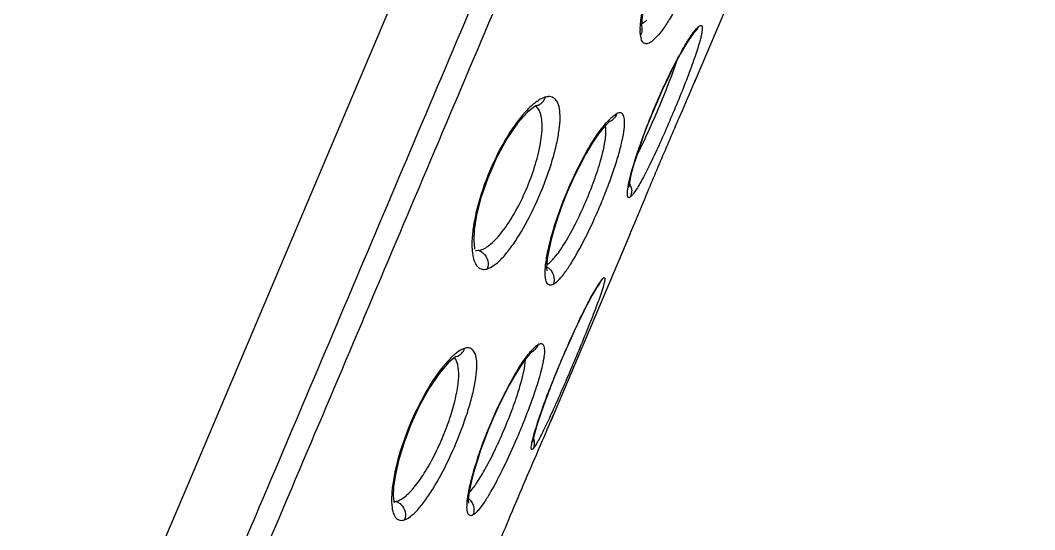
# Model space of a CAD drawing. Header units: millimetres. Extents: x 789 to 1209, y 393 to 987.
# Drawn here: x 899.84 to 915.99, y 886.67 to 894.77 of the extents above; entities that cross this region are included whole.
import ezdxf

# ---------------------------------------------------------------- set-up
doc = ezdxf.new("R2010")
doc.units = ezdxf.units.MM
doc.header["$LTSCALE"] = 0.1

msp = doc.modelspace()

# ---------------------------------------------------------------- linework, layer by layer
at = {"color": 7, "linetype": 'Continuous'}
for p, q in [((906.9116, 897.7768), (904.6543, 892.4551)), ((911.893, 896.8883), (910.5712, 893.7735)), ((909.7344, 894.6946), (909.7366, 894.6469)), ((910.5748, 894.5821), (910.5763, 894.5832)), ((909.2305, 893.1669), (909.2323, 893.1678)), ((909.5476, 891.3611), (908.2846, 888.3848)), ((909.4879, 891.2507), (909.4874, 891.2489)), ((909.0429, 890.5538), (909.0168, 890.513)), ((909.0621, 890.5814), (909.0429, 890.5538)), ((909.0718, 890.5939), (909.0621, 890.5814)), ((909.0709, 890.593), (909.071, 890.5931)), ((909.071, 890.5931), (909.1168, 890.6628)), ((908.8634, 890.2412), (908.8673, 890.2486)), ((906.7806, 889.4195), (906.7821, 889.4199)), ((907.9929, 889.503), (907.9941, 889.5036)), ((908.1229, 888.0094), (908.1501, 888.0723))]:
    msp.add_line(p, q, dxfattribs=at)
for points in [[(910.7434, 897.0027), (910.7255, 896.9905), (910.6821, 896.9514), (910.6192, 896.8818), (910.5424, 896.7825), (910.4553, 896.6549), (910.3611, 896.5012), (910.2634, 896.3243), (910.1656, 896.1279), (910.0703, 895.9158), (909.9802, 895.6923), (909.8983, 895.4626), (909.8289, 895.235), (909.7764, 895.021), (909.7445, 894.8354), (909.7344, 894.6946)], [(910.5792, 894.5855), (910.5599, 894.5641), (910.5227, 894.515), (910.4731, 894.4414), (910.4144, 894.3461), (910.3491, 894.2323), (910.2798, 894.1038), (910.209, 893.9652), (910.1382, 893.82), (910.0686, 893.6711), (910.0011, 893.5207), (909.9366, 893.3709), (909.8756, 893.2232), (909.8187, 893.0792), (909.7664, 892.9406), (909.7189, 892.8088), (909.6764, 892.6849), (909.6391, 892.5699), (909.607, 892.4649), (909.5804, 892.3706), (909.5593, 892.2882), (909.5437, 892.2187), (909.5333, 892.1628), (909.5279, 892.1225), (909.5273, 892.1161)], [(909.7368, 894.6448), (909.7381, 894.6357), (909.7405, 894.6246)], [(908.0608, 893.4135), (908.0315, 893.3995), (907.9157, 893.3092), (907.7597, 893.1338), (907.5896, 892.8848), (907.4249, 892.5835), (907.2825, 892.2609), (907.1746, 891.9473), (907.1047, 891.6682), (907.0683, 891.4365), (907.0597, 891.2608), (907.0704, 891.1471), (907.0746, 891.1281)], [(909.2305, 893.1669), (909.2158, 893.1554), (909.1461, 893.0864), (909.0523, 892.969), (908.9476, 892.8147), (908.8408, 892.6349), (908.7372, 892.4406), (908.6397, 892.2393), (908.5501, 892.0364), (908.4697, 891.8358), (908.3997, 891.6406), (908.3408, 891.4556), (908.2937, 891.2858), (908.2588, 891.1356), (908.2357, 891.0084), (908.2236, 890.9072), (908.2206, 890.834), (908.2232, 890.7905), (908.224, 890.7853)], [(904.6543, 892.4551), (902.5263, 887.435), (900.5048, 882.6804)], [(909.0168, 890.513), (908.9851, 890.4602), (908.9484, 890.396), (908.9074, 890.3213), (908.8628, 890.2369), (908.8151, 890.1439), (908.7653, 890.0435), (908.714, 889.9372), (908.6617, 889.8262), (908.6092, 889.7119), (908.5568, 889.5953), (908.5052, 889.4778), (908.4547, 889.3604), (908.406, 889.2441), (908.3592, 889.1299), (908.3149, 889.0188), (908.2732, 888.9117), (908.2342, 888.809), (908.198, 888.7112), (908.1646, 888.6187), (908.1342, 888.5319), (908.1067, 888.451), (908.0822, 888.3765), (908.0607, 888.3085), (908.0424, 888.2476), (908.0272, 888.194), (908.015, 888.1479), (908.0058, 888.1098), (907.9996, 888.0803), (907.9962, 888.0606), (907.9959, 888.0581)], [(906.7806, 889.4195), (906.7655, 889.4121), (906.6625, 889.3303), (906.5092, 889.1539), (906.345, 888.9097), (906.1922, 888.6318), (906.0588, 888.3426), (905.9495, 888.0562), (905.8674, 887.7855), (905.8129, 887.5456), (905.7848, 887.349), (905.779, 887.2044), (905.7878, 887.1144), (905.7907, 887.1013)], [(907.9955, 889.5041), (907.9567, 889.4671), (907.8911, 889.3883), (907.8093, 889.2731), (907.7189, 889.1291), (907.6267, 888.9666), (907.5369, 888.7945), (907.4514, 888.6182), (907.3713, 888.4414), (907.2974, 888.2664), (907.2302, 888.0951), (907.1701, 887.9292), (907.1176, 887.7716), (907.073, 887.6246), (907.0367, 887.4906), (907.0087, 887.3717), (906.9892, 887.27), (906.9777, 887.1878), (906.9734, 887.1266), (906.9741, 887.0909), (906.9744, 887.0877)]]:
    msp.add_lwpolyline(points, dxfattribs=at)
for centre, radius, start, end in [((910.7025, 894.6099), 0.9903, 178.58863, 179.75528), ((909.3554, 892.0479), 0.2204, 338.10138, 2.804), ((909.2296, 890.548), 0.1614, 135.36483, 136.68022), ((921.6776, 883.7703), 14.3568, 154.61575, 155.91949), ((919.9305, 884.5926), 12.4259, 154.32134, 154.58773), ((908.1563, 889.4907), 0.142, 114.35959, 118.03163), ((922.3421, 883.4715), 15.0854, 156.08109, 157.20242), ((922.3252, 883.4791), 15.0668, 155.91301, 156.08144), ((906.6302, 889.2917), 0.1649, 38.74796, 42.27184), ((907.2817, 888.8273), 0.8194, 128.7121, 130.23058), ((922.3058, 883.4863), 15.0462, 157.20086, 157.58638), ((921.5204, 883.8076), 14.1976, 157.57641, 158.81978), ((921.1393, 883.9559), 13.7886, 158.82215, 158.97967), ((907.8872, 888.064), 0.1602, 318.41377, 319.73967), ((906.9825, 887.0118), 0.1262, 295.84028, 299.85134)]:
    msp.add_arc(centre, radius, start, end, dxfattribs=at)
for points, knots in [([(899.8382, 878.0752), (900.5131, 879.6491), (901.8397, 882.7835), (903.8341, 887.4633), (905.8067, 892.1196), (908.4355, 898.3171), (911.7267, 906.0628), (914.358, 912.2611), (915.671, 915.3622)], [0, 0, 0, 0, 0.1268297, 0.2520511, 0.3767373, 0.5013279, 0.7506014, 1, 1, 1, 1]), ([(900.1869, 877.9832), (900.8558, 879.5427), (902.1733, 882.6589), (904.1612, 887.3193), (906.1323, 891.971), (908.7608, 898.1679), (912.0511, 905.9126), (914.6817, 912.1097), (915.9945, 915.2099)], [0, 0, 0, 0, 0.1258686, 0.250961, 0.3758275, 0.5006173, 0.750267, 1, 1, 1, 1]), ([(910.9925, 897.0028), (910.9965, 896.96), (910.9913, 896.8588), (910.963, 896.6903), (910.9129, 896.4874), (910.8155, 896.1682), (910.6577, 895.7457), (910.4718, 895.3286), (910.3106, 895.0152), (910.1958, 894.8135), (910.0875, 894.6464), (909.9892, 894.5198), (909.9118, 894.4429), (909.8551, 894.4079), (909.8201, 894.396), (909.7878, 894.3969), (909.7604, 894.4122), (909.7398, 894.4399), (909.731, 894.4627), (909.7272, 894.4755)], [0, 0, 0, 0, 0.0423393, 0.0988552, 0.1679717, 0.2476313, 0.4269025, 0.6109719, 0.696331, 0.7732689, 0.8390579, 0.8918834, 0.9308777, 0.9453745, 0.9570313, 0.9667783, 0.9761483, 0.9868294, 1, 1, 1, 1]), ([(909.7202, 894.7471), (909.7291, 894.8295), (909.7608, 895.0105), (909.8659, 895.4117), (910.0599, 895.9378), (910.3063, 896.4374), (910.5209, 896.7782), (910.6266, 896.918), (910.6786, 896.9764)], [0, 0, 0, 0, 0.101505, 0.2243562, 0.507349, 0.7861159, 0.9042586, 1, 1, 1, 1]), ([(909.7124, 894.6343), (909.7126, 894.6431), (909.714, 894.6807), (909.7172, 894.7183), (909.7202, 894.7471)], [0, 0, 0, 0, 0.2335486, 1, 1, 1, 1]), ([(909.8172, 894.7705), (909.81, 894.7638), (909.7839, 894.7412), (909.7553, 894.721), (909.7331, 894.7102)], [0, 0, 0, 0, 0.2846745, 1, 1, 1, 1]), ([(909.5395, 892.2258), (909.559, 892.3103), (909.6115, 892.4986), (909.752, 892.9239), (909.9751, 893.4852), (910.2276, 894.0212), (910.4273, 894.3801), (910.5177, 894.5222), (910.5603, 894.5795)], [0, 0, 0, 0, 0.1011101, 0.2274466, 0.5216115, 0.8042115, 0.916796, 1, 1, 1, 1]), ([(909.716, 894.5342), (909.7153, 894.5403), (909.7128, 894.5669), (909.7121, 894.5936), (909.7121, 894.6141)], [0, 0, 0, 0, 0.2302887, 1, 1, 1, 1]), ([(909.7368, 894.6448), (909.738, 894.6349), (909.7394, 894.597), (909.7288, 894.5589), (909.716, 894.5342)], [0, 0, 0, 0, 0.2643384, 1, 1, 1, 1]), ([(910.5603, 894.5795), (910.5753, 894.5997), (910.6017, 894.6332), (910.6316, 894.6641), (910.6456, 894.6746)], [0, 0, 0, 0, 0.5899343, 1, 1, 1, 1]), ([(910.5763, 894.5832), (910.5844, 894.5894), (910.6134, 894.6148), (910.6351, 894.6483), (910.6456, 894.6746)], [0, 0, 0, 0, 0.2646824, 1, 1, 1, 1]), ([(910.6456, 894.6746), (910.6523, 894.6799), (910.6635, 894.6884), (910.6859, 894.69), (910.6973, 894.6703), (910.6992, 894.643), (910.6968, 894.6034), (910.6881, 894.5521), (910.674, 894.4889), (910.6617, 894.4433), (910.6547, 894.4185)], [0, 0, 0, 0, 0.0806705, 0.1316909, 0.1850005, 0.2692543, 0.3922009, 0.5552963, 0.7582236, 1, 1, 1, 1]), ([(910.6547, 894.4185), (910.6311, 894.3352), (910.5701, 894.1496), (910.4149, 893.7293), (910.2294, 893.2773), (910.0294, 892.8241), (909.8861, 892.5172), (909.7587, 892.2652), (909.6763, 892.12), (909.6372, 892.0611)], [0, 0, 0, 0, 0.100965, 0.2277261, 0.5226236, 0.6706337, 0.8054954, 0.9176308, 1, 1, 1, 1]), ([(909.7128, 894.5366), (909.7135, 894.5312), (909.716, 894.5114), (909.72, 894.4918), (909.724, 894.4778)], [0, 0, 0, 0, 0.2717096, 1, 1, 1, 1]), ([(909.6541, 892.6153), (909.714, 892.7294), (909.8337, 892.9783), (910.0046, 893.3653), (910.1634, 893.7568), (910.2581, 894.0154), (910.2981, 894.1373)], [0, 0, 0, 0, 0.2337375, 0.5006957, 0.7672617, 1, 1, 1, 1]), ([(909.5476, 891.3612), (909.6191, 891.5295), (909.786, 891.9349), (910.0544, 892.5735), (910.3264, 893.2084), (910.5007, 893.6073), (910.5713, 893.7738)], [0, 0, 0, 0, 0.2093917, 0.5017611, 0.7929708, 1, 1, 1, 1]), ([(910.5713, 893.7738), (910.5749, 893.7822), (910.5874, 893.8117), (910.5997, 893.8413), (910.6083, 893.8625)], [0, 0, 0, 0, 0.2864438, 1, 1, 1, 1]), ([(907.2738, 890.8154), (907.3107, 890.8272), (907.3906, 890.8707), (907.5053, 890.9736), (907.6283, 891.1193), (907.8091, 891.3808), (908.0212, 891.7744), (908.2014, 892.2011), (908.3165, 892.5523), (908.3811, 892.7965), (908.4226, 893.0163), (908.4396, 893.2048), (908.4308, 893.3567), (908.3987, 893.4714), (908.3325, 893.5473), (908.2721, 893.5578), (908.2441, 893.5565)], [0, 0, 0, 0, 0.036544, 0.0844089, 0.1445875, 0.2159888, 0.3839429, 0.56513, 0.6520275, 0.7322434, 0.8031795, 0.8628073, 0.9101794, 0.9460824, 0.973578, 1, 1, 1, 1]), ([(908.0147, 893.4407), (908.0035, 893.4315), (907.9558, 893.3904), (907.9116, 893.3455), (907.879, 893.3096)], [0, 0, 0, 0, 0.2298851, 1, 1, 1, 1]), ([(908.2019, 893.5488), (908.1872, 893.5443), (908.1195, 893.5185), (908.0587, 893.4768), (908.0147, 893.4407)], [0, 0, 0, 0, 0.2124095, 1, 1, 1, 1]), ([(908.0644, 893.4144), (908.0975, 893.4234), (908.1577, 893.4589), (908.1932, 893.5178), (908.2036, 893.5481)], [0, 0, 0, 0, 0.5174971, 1, 1, 1, 1]), ([(908.2458, 893.5556), (908.2424, 893.5553), (908.2282, 893.5539), (908.2142, 893.551), (908.2037, 893.5481)], [0, 0, 0, 0, 0.2391656, 1, 1, 1, 1]), ([(907.879, 893.3096), (907.759, 893.1777), (907.5365, 892.8516), (907.2725, 892.311), (907.1143, 891.8205), (907.045, 891.45), (907.0312, 891.2822), (907.031, 891.2052)], [0, 0, 0, 0, 0.2321467, 0.5097342, 0.7815984, 0.8997609, 1, 1, 1, 1]), ([(908.1331, 893.2479), (908.1291, 893.2654), (908.1127, 893.3243), (908.0801, 893.3813), (908.0462, 893.4084)], [0, 0, 0, 0, 0.2928832, 1, 1, 1, 1]), ([(908.3211, 890.5684), (908.3505, 890.5832), (908.4135, 890.6353), (908.505, 890.7442), (908.609, 890.8967), (908.769, 891.1679), (908.9243, 891.4812), (909.0745, 891.8204), (909.1818, 892.0852), (909.2763, 892.3434), (909.3549, 892.5848), (909.4143, 892.8005), (909.4518, 892.983), (909.4656, 893.1116), (909.4617, 893.1935), (909.4522, 893.2462), (909.4217, 893.3017), (909.3741, 893.3001), (909.3552, 893.2945)], [0, 0, 0, 0, 0.0320531, 0.0782223, 0.1385878, 0.2115015, 0.3848824, 0.4788043, 0.5727966, 0.6631297, 0.7465735, 0.8200537, 0.8810059, 0.9277978, 0.9457943, 0.9603223, 0.9807761, 1, 1, 1, 1]), ([(909.2269, 893.1987), (909.2467, 893.2183), (909.2833, 893.2514), (909.3248, 893.2788), (909.3443, 893.2876)], [0, 0, 0, 0, 0.5662882, 1, 1, 1, 1]), ([(909.2323, 893.1678), (909.2588, 893.1796), (909.3056, 893.2134), (909.335, 893.2625), (909.3443, 893.2876)], [0, 0, 0, 0, 0.5204759, 1, 1, 1, 1]), ([(907.145, 891.1085), (907.2046, 891.1212), (907.3348, 891.2018), (907.5108, 891.3902), (907.6921, 891.6601), (907.8617, 891.9874), (908.0047, 892.3402), (908.1043, 892.6843), (908.1544, 892.9856), (908.1506, 893.1711), (908.1331, 893.2479)], [0, 0, 0, 0, 0.074241, 0.1794107, 0.3141802, 0.4685461, 0.6281852, 0.7774149, 0.9040637, 1, 1, 1, 1]), ([(909.0787, 893.0236), (909.0865, 893.0341), (909.1159, 893.0732), (909.1467, 893.1112), (909.1703, 893.1382)], [0, 0, 0, 0, 0.267646, 1, 1, 1, 1]), ([(909.1703, 893.1382), (909.1751, 893.1437), (909.1934, 893.1644), (909.2124, 893.1844), (909.2269, 893.1987)], [0, 0, 0, 0, 0.2645121, 1, 1, 1, 1]), ([(908.2055, 890.8798), (908.2136, 890.9545), (908.2422, 891.1183), (908.335, 891.4852), (908.5084, 891.9782), (908.7669, 892.5329), (908.9711, 892.8779), (909.0787, 893.0236)], [0, 0, 0, 0, 0.0965864, 0.2134518, 0.4865188, 0.7671015, 1, 1, 1, 1]), ([(908.22, 890.8795), (908.2419, 890.8927), (908.2873, 890.9299), (908.3853, 891.0361), (908.515, 891.2251), (908.6703, 891.5041), (908.8244, 891.8293), (908.963, 892.1701), (909.073, 892.4961), (909.145, 892.777), (909.1678, 892.9493), (909.1658, 893.0222)], [0, 0, 0, 0, 0.032205, 0.0733644, 0.1817917, 0.3197468, 0.4753445, 0.6346969, 0.7829586, 0.9081628, 1, 1, 1, 1]), ([(909.1658, 893.0222), (909.1656, 893.0296), (909.1643, 893.0561), (909.161, 893.0826), (909.1564, 893.1012)], [0, 0, 0, 0, 0.2775638, 1, 1, 1, 1]), ([(909.56, 891.9657), (909.5537, 891.9604), (909.5431, 891.9515), (909.5211, 891.9502), (909.5096, 891.9701), (909.5064, 891.9979), (909.507, 892.0383), (909.5159, 892.1159), (909.5289, 892.1796), (909.5395, 892.2258)], [0, 0, 0, 0, 0.0774324, 0.1269529, 0.1815254, 0.2680417, 0.3928823, 0.5567496, 1, 1, 1, 1]), ([(909.6372, 892.0611), (909.6238, 892.0408), (909.6002, 892.0074), (909.5729, 891.9762), (909.5599, 891.9657)], [0, 0, 0, 0, 0.5934877, 1, 1, 1, 1]), ([(907.031, 891.2052), (907.031, 891.1961), (907.0313, 891.1612), (907.033, 891.1264), (907.0353, 891.1008)], [0, 0, 0, 0, 0.2624073, 1, 1, 1, 1]), ([(907.0353, 891.1008), (907.0392, 891.057), (907.0513, 890.9794), (907.0902, 890.8806), (907.1533, 890.8164), (907.2078, 890.8063), (907.2331, 890.8078)], [0, 0, 0, 0, 0.3380208, 0.5999199, 0.8058396, 1, 1, 1, 1]), ([(907.1447, 891.1085), (907.1397, 891.1074), (907.1201, 891.1039), (907.1001, 891.1032), (907.0855, 891.1046)], [0, 0, 0, 0, 0.2621012, 1, 1, 1, 1]), ([(907.145, 891.1085), (907.1512, 891.106), (907.1771, 891.0943), (907.2007, 891.0775), (907.2163, 891.0625)], [0, 0, 0, 0, 0.2368192, 1, 1, 1, 1]), ([(907.2163, 891.0625), (907.2493, 891.0309), (907.2952, 890.9485), (907.29, 890.8551), (907.2758, 890.8148)], [0, 0, 0, 0, 0.5163289, 1, 1, 1, 1]), ([(908.3113, 890.5627), (908.3011, 890.559), (908.2808, 890.5543), (908.2376, 890.5668), (908.2134, 890.6147), (908.2019, 890.671), (908.1951, 890.7583), (908.2, 890.8291), (908.2055, 890.8798)], [0, 0, 0, 0, 0.0835773, 0.155986, 0.3294505, 0.4535396, 0.6063363, 1, 1, 1, 1]), ([(907.2331, 890.8078), (907.2432, 890.8085), (907.257, 890.8108), (907.2703, 890.8143), (907.2738, 890.8154)], [0, 0, 0, 0, 0.7387307, 1, 1, 1, 1]), ([(908.223, 890.8491), (908.2325, 890.8436), (908.271, 890.818), (908.3012, 890.7802), (908.3165, 890.7486)], [0, 0, 0, 0, 0.2386966, 1, 1, 1, 1]), ([(908.3165, 890.7486), (908.3306, 890.7194), (908.3459, 890.6572), (908.3352, 890.5945), (908.3246, 890.567)], [0, 0, 0, 0, 0.524147, 1, 1, 1, 1]), ([(908.8673, 890.2486), (908.8835, 890.2799), (908.9387, 890.3843), (908.9966, 890.4874), (909.0409, 890.5575)], [0, 0, 0, 0, 0.2979729, 1, 1, 1, 1]), ([(909.0409, 890.5575), (909.048, 890.5687), (909.0709, 890.604), (909.0948, 890.6389), (909.1143, 890.6602)], [0, 0, 0, 0, 0.3157481, 1, 1, 1, 1]), ([(909.1338, 890.5756), (909.1308, 890.5642), (909.1154, 890.5085), (909.0973, 890.4537), (909.0824, 890.4103)], [0, 0, 0, 0, 0.20509, 1, 1, 1, 1]), ([(909.1168, 890.6628), (909.1204, 890.6664), (909.1265, 890.6716), (909.1361, 890.6774), (909.1451, 890.6743), (909.1478, 890.6639), (909.1481, 890.6501), (909.1458, 890.6301), (909.141, 890.6047), (909.1365, 890.586), (909.1338, 890.5756)], [0, 0, 0, 0, 0.1149377, 0.1880604, 0.2380439, 0.3050555, 0.4107592, 0.5607858, 0.756952, 1, 1, 1, 1]), ([(909.0824, 890.4103), (909.0543, 890.3285), (908.9864, 890.1459), (908.8222, 889.7313), (908.5906, 889.1778), (908.3562, 888.6395), (908.1845, 888.2717), (908.1101, 888.1238), (908.076, 888.0627)], [0, 0, 0, 0, 0.1015871, 0.2286702, 0.5234667, 0.8058438, 0.9178067, 1, 1, 1, 1]), ([(908.7318, 889.977), (908.7431, 890.0005), (908.7861, 890.0891), (908.8302, 890.177), (908.8634, 890.2412)], [0, 0, 0, 0, 0.2649962, 1, 1, 1, 1]), ([(908.1015, 889.62), (908.1161, 889.6262), (908.1538, 889.6327), (908.1787, 889.5887), (908.1853, 889.5478), (908.1875, 889.4817), (908.1743, 889.3762), (908.1418, 889.2242), (908.0907, 889.0413), (908.0233, 888.8328), (907.9418, 888.6052), (907.849, 888.3658), (907.7155, 888.0441), (907.5454, 887.6707), (907.3705, 887.3325), (907.2375, 887.1159), (907.176, 887.0297), (907.1463, 886.9935)], [0, 0, 0, 0, 0.0162905, 0.0326473, 0.0446307, 0.0598015, 0.1002365, 0.1539185, 0.2196991, 0.2957391, 0.3795725, 0.4686339, 0.5601576, 0.7382911, 0.8911117, 0.9518376, 1, 1, 1, 1]), ([(907.9874, 889.5239), (908.0055, 889.5438), (908.0384, 889.5773), (908.0758, 889.6064), (908.0934, 889.616)], [0, 0, 0, 0, 0.5726801, 1, 1, 1, 1]), ([(907.9941, 889.5036), (908.0175, 889.516), (908.0584, 889.5485), (908.0847, 889.5933), (908.0934, 889.616)], [0, 0, 0, 0, 0.5205752, 1, 1, 1, 1]), ([(905.9559, 886.8231), (905.9906, 886.8357), (906.0659, 886.8815), (906.1738, 886.9862), (906.2914, 887.1337), (906.4664, 887.398), (906.6745, 887.7933), (906.8551, 888.2198), (906.9738, 888.57), (907.0426, 888.8132), (907.0892, 889.0317), (907.1123, 889.2182), (907.1101, 889.3676), (907.086, 889.4791), (907.0271, 889.5537), (906.9705, 889.5609), (906.9451, 889.5582)], [0, 0, 0, 0, 0.0352167, 0.0825673, 0.1428078, 0.2146853, 0.3843525, 0.5675973, 0.6555069, 0.7366523, 0.8082838, 0.868225, 0.9153383, 0.950154, 0.9756436, 1, 1, 1, 1]), ([(906.7525, 889.4529), (906.7407, 889.443), (906.6896, 889.3974), (906.6428, 889.3471), (906.6082, 889.3069)], [0, 0, 0, 0, 0.2256845, 1, 1, 1, 1]), ([(906.9129, 889.5509), (906.9016, 889.547), (906.85, 889.5258), (906.8034, 889.4941), (906.7693, 889.4667)], [0, 0, 0, 0, 0.2145978, 1, 1, 1, 1]), ([(906.7821, 889.4199), (906.8138, 889.4298), (906.8709, 889.465), (906.9052, 889.5217), (906.9155, 889.5507)], [0, 0, 0, 0, 0.518663, 1, 1, 1, 1]), ([(907.8497, 889.3463), (907.8565, 889.3562), (907.8823, 889.3931), (907.9091, 889.4293), (907.9296, 889.4552)], [0, 0, 0, 0, 0.267038, 1, 1, 1, 1]), ([(907.9296, 889.4552), (907.9345, 889.4615), (907.9532, 889.4849), (907.9727, 889.5077), (907.9874, 889.5239)], [0, 0, 0, 0, 0.2666641, 1, 1, 1, 1]), ([(906.6082, 889.3069), (906.4917, 889.1714), (906.2745, 888.84), (906.0122, 888.2957), (905.8492, 887.8045), (905.7726, 887.4347), (905.7543, 887.2678), (905.7518, 887.1913)], [0, 0, 0, 0, 0.2319638, 0.5104232, 0.7828057, 0.9006949, 1, 1, 1, 1]), ([(905.9616, 887.1899), (906.0175, 887.2342), (906.1301, 887.3541), (906.2853, 887.5759), (906.4378, 887.8508), (906.5786, 888.1568), (906.6947, 888.4705), (906.7772, 888.7678), (906.8218, 889.0263), (906.8237, 889.1853), (906.8131, 889.2528)], [0, 0, 0, 0, 0.093696, 0.2140979, 0.3548912, 0.5058624, 0.6559747, 0.7935244, 0.9103488, 1, 1, 1, 1]), ([(906.8131, 889.2528), (906.8108, 889.2675), (906.8009, 889.3173), (906.7814, 889.3668), (906.7588, 889.395)], [0, 0, 0, 0, 0.2915867, 1, 1, 1, 1]), ([(906.9673, 887.1942), (906.9785, 887.2681), (907.0126, 887.4305), (907.1139, 887.7959), (907.2926, 888.2892), (907.5493, 888.8473), (907.7469, 889.1971), (907.8497, 889.3463)], [0, 0, 0, 0, 0.0958191, 0.2125332, 0.4862358, 0.7675817, 1, 1, 1, 1]), ([(906.9865, 887.2556), (907.0326, 887.3026), (907.126, 887.4299), (907.2621, 887.6597), (907.407, 887.9469), (907.5507, 888.2666), (907.68, 888.592), (907.7843, 888.8965), (907.855, 889.1543), (907.8811, 889.3107), (907.8823, 889.3765)], [0, 0, 0, 0, 0.0849189, 0.2025192, 0.3448551, 0.4998553, 0.6548533, 0.7967676, 0.915044, 1, 1, 1, 1]), ([(908.0291, 888.2103), (908.0589, 888.3134), (908.1351, 888.5453), (908.2192, 888.7744), (908.2682, 888.9018)], [0, 0, 0, 0, 0.4402726, 1, 1, 1, 1]), ([(908.2848, 888.385), (908.2885, 888.3937), (908.3012, 888.4239), (908.3138, 888.4541), (908.3226, 888.4757)], [0, 0, 0, 0, 0.2872143, 1, 1, 1, 1]), ([(908.1501, 888.0723), (908.1634, 888.1029), (908.2084, 888.207), (908.2535, 888.3112), (908.2848, 888.385)], [0, 0, 0, 0, 0.2933644, 1, 1, 1, 1]), ([(908.0083, 887.9578), (908.0056, 887.9548), (908.0008, 887.9497), (907.9938, 887.9443), (907.9874, 887.9415), (907.9789, 887.9446), (907.9761, 887.9617), (907.9779, 888.0036), (907.996, 888.0905), (908.0159, 888.1648), (908.0291, 888.2103)], [0, 0, 0, 0, 0.0392794, 0.0681484, 0.0881916, 0.10389, 0.1498616, 0.2356218, 0.5348024, 1, 1, 1, 1]), ([(908.011, 888.1185), (908.0208, 888.0917), (908.0299, 888.0364), (908.0181, 887.9819), (908.0083, 887.9578)], [0, 0, 0, 0, 0.5231004, 1, 1, 1, 1]), ([(907.2646, 885.9808), (907.3188, 886.1084), (907.4454, 886.4145), (907.7281, 887.0921), (907.9627, 887.6396), (908.1229, 888.0094)], [0, 0, 0, 0, 0.1887479, 0.451244, 1, 1, 1, 1]), ([(908.076, 888.0627), (908.0642, 888.0417), (908.0439, 888.0068), (908.0213, 887.973), (908.0107, 887.9606)], [0, 0, 0, 0, 0.5954746, 1, 1, 1, 1]), ([(905.7518, 887.1913), (905.7499, 887.135), (905.7525, 887.0364), (905.7791, 886.9105), (905.8301, 886.8363), (905.8838, 886.8143), (905.9112, 886.8139), (905.9248, 886.8156)], [0, 0, 0, 0, 0.3640633, 0.6343237, 0.8270381, 0.9113376, 1, 1, 1, 1]), ([(905.8262, 887.1158), (905.8369, 887.1185), (905.886, 887.1352), (905.9298, 887.1646), (905.9616, 887.1899)], [0, 0, 0, 0, 0.2145468, 1, 1, 1, 1]), ([(907.0403, 886.8965), (907.0318, 886.8925), (907.0149, 886.8866), (906.9881, 886.8931), (906.9699, 886.9157), (906.9531, 886.967), (906.9508, 887.0628), (906.9599, 887.1453), (906.9673, 887.1942)], [0, 0, 0, 0, 0.0787397, 0.1432352, 0.2145368, 0.3088471, 0.5890096, 1, 1, 1, 1]), ([(906.9771, 887.1607), (906.9835, 887.1556), (907.0086, 887.1328), (907.0288, 887.1046), (907.04, 887.0815)], [0, 0, 0, 0, 0.24404, 1, 1, 1, 1]), ([(905.8262, 887.1158), (905.8325, 887.1133), (905.8587, 887.1017), (905.8827, 887.0849), (905.8986, 887.0698)], [0, 0, 0, 0, 0.2370077, 1, 1, 1, 1]), ([(905.8986, 887.0698), (905.9319, 887.0383), (905.9786, 886.9559), (905.9731, 886.862), (905.9586, 886.8216)], [0, 0, 0, 0, 0.5167832, 1, 1, 1, 1]), ([(907.04, 887.0815), (907.0541, 887.0525), (907.0694, 886.9906), (907.0587, 886.928), (907.0481, 886.9006)], [0, 0, 0, 0, 0.5237627, 1, 1, 1, 1]), ([(907.1463, 886.9935), (907.1297, 886.9734), (907.0997, 886.9396), (907.0647, 886.9101), (907.0481, 886.9006)], [0, 0, 0, 0, 0.5771274, 1, 1, 1, 1])]:
    msp.add_open_spline(points, degree=3, knots=knots, dxfattribs=at)
for points in [[(909.3552, 893.2945), (909.3503, 893.2929), (909.3454, 893.291), (909.3407, 893.2889)], [(909.538, 892.1734), (909.5602, 892.1399), (909.5736, 892.0989), (909.5756, 892.0587)], [(908.3072, 890.5626), (908.312, 890.5643), (908.3166, 890.5662), (908.3211, 890.5684)], [(906.9451, 889.5582), (906.9342, 889.5567), (906.9234, 889.5542), (906.9129, 889.5509)], [(905.8259, 887.1157), (905.8145, 887.1129), (905.8027, 887.1111), (905.7908, 887.1106)], [(905.9248, 886.8156), (905.9353, 886.8171), (905.9458, 886.8197), (905.9559, 886.8231)]]:
    msp.add_open_spline(points, degree=3, dxfattribs=at)

doc.saveas('drawing.dxf')
